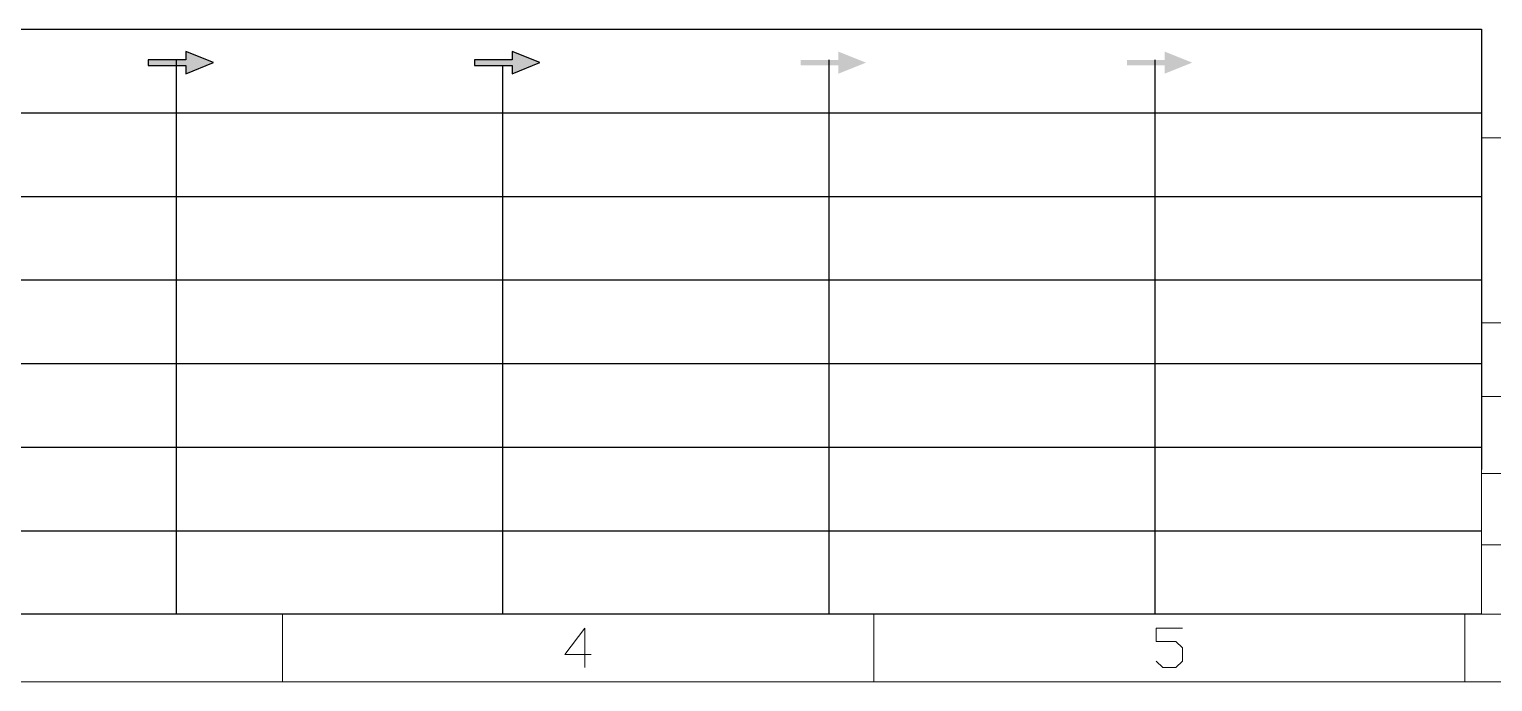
# Model space of a CAD drawing. Header units: millimetres. Extents: x 494 to 18201, y 224 to 11417.
# Drawn here: x 16728 to 17412, y 1870 to 2174 of the extents above; entities that cross this region are included whole.
import ezdxf
from ezdxf.enums import TextEntityAlignment as Align

# ---------------------------------------------------------------- set-up
doc = ezdxf.new("R2010")
doc.units = ezdxf.units.MM
doc.layers.add('DIM', color=7, linetype='Continuous')
doc.styles.add('gbenor_', font='gbenor.shx', dxfattribs={"bigfont": 'gbcbig'})
doc.styles.add('TXT', font='txt.shx', dxfattribs={"width": 0.8, "bigfont": 'ctxt.shx'})

# ---------------------------------------------------------------- blocks, each defined once
blk = doc.blocks.new('U9')
for points in [[(-1106.73, -974.4), (-1106.73, -977.47), (-1096.49, -973.37), (-1106.73, -969.28), (-1106.73, -972.35), (-1120.62, -972.35), (-1120.62, -974.4)], [(-986.23, -974.4), (-986.23, -977.47), (-976, -973.37), (-986.23, -969.28), (-986.23, -972.35), (-1000.13, -972.35), (-1000.13, -974.4)], [(-865.74, -974.4), (-865.74, -977.47), (-855.5, -973.37), (-865.74, -969.28), (-865.74, -972.35), (-879.64, -972.35), (-879.64, -974.4)], [(-745.24, -974.4), (-745.24, -977.47), (-735.01, -973.37), (-745.24, -969.28), (-745.24, -972.35), (-759.14, -972.35), (-759.14, -974.4)]]:
    blk.add_hatch(color=3).paths.add_polyline_path(points)
for p, q in [((-1679.7, -961.04), (-628.14, -961.04)), ((-628.14, -961.04), (-628.14, -1123.69)), ((-1679.7, -991.91), (-628.14, -991.91)), ((-1680.26, -1022.77), (-628.14, -1022.77)), ((-1705.22, -1053.64), (-628.14, -1053.64)), ((-1680.26, -1084.51), (-628.14, -1084.51)), ((-1680.26, -1115.37), (-628.14, -1115.37)), ((-1680.26, -1146.24), (-628.14, -1146.24))]:
    blk.add_line(p, q)
at = {"color": 254}
for p, q in [((-1110.12, -1177.07), (-1110.12, -972.35)), ((-869.13, -1177.07), (-869.13, -972.35)), ((-748.64, -1177.07), (-748.64, -972.35)), ((-989.63, -1177.07), (-989.63, -974.4)), ((-628.14, -1177.07), (-1679.7, -1177.07))]:
    blk.add_line(p, q, dxfattribs=at)
at = {"color": 254, "lineweight": 18}
for p, q in [((-628.22, -1001.15), (-24.96, -1001.15)), ((-628.14, -1069.5), (-24.96, -1069.5)), ((-24.96, -1096.62), (-628.14, -1096.62)), ((-24.96, -1125.09), (-628.14, -1125.09)), ((-24.96, -1151.45), (-628.14, -1151.45)), ((-1680.34, -1177.07), (-24.96, -1177.07)), ((-1071.01, -1202.02), (-1071.01, -1177.07)), ((-852.65, -1202.02), (-852.65, -1177.07)), ((-634.29, -1202.02), (-634.29, -1177.07)), ((-1705.29, -1202.02), (0, -1202.02))]:
    blk.add_line(p, q, dxfattribs=at)
at = {"color": 254, "linetype": 'Continuous', "lineweight": 18}
for p, q in [((-628.22, -1001.15), (-628.22, -1177.07)), ((-628.14, -1001.15), (-628.14, -1177.07))]:
    blk.add_line(p, q, dxfattribs=at)
for points in [[(-1096.49, -973.37), (-1106.73, -969.28), (-1106.73, -972.35), (-1120.62, -972.35), (-1120.62, -974.4), (-1106.73, -974.4), (-1106.73, -977.47), (-1096.49, -973.37)], [(-976, -973.37), (-986.23, -969.28), (-986.23, -972.35), (-1000.13, -972.35), (-1000.13, -974.4), (-986.23, -974.4), (-986.23, -977.47), (-976, -973.37)]]:
    blk.add_lwpolyline(points)
at = {"color": 92, "lineweight": 18}
for points in [[(-956.98, -1191.97), (-966.68, -1191.97), (-959.4, -1182.27), (-959.4, -1196.82)], [(-748.31, -1194.4), (-745.89, -1196.82), (-741.04, -1196.82), (-738.62, -1194.4), (-738.62, -1189.55), (-741.04, -1187.12), (-748.31, -1187.12), (-748.31, -1182.27), (-738.62, -1182.27)]]:
    blk.add_lwpolyline(points, dxfattribs=at)
at = {"lineweight": 18, "style": 'gbenor_'}
blk.add_attdef('文档路径', (-272.46, -941.27), '', height=11.97, dxfattribs=at)
at = {"lineweight": 20, "style": 'TXT'}
for tag, height, p in [('18-**-**', 11.02, (-447.23, -1029.37)), ('客户名称', 10.87, (-531.85, -1111.72, 0)), ('料厚:', 10.87, (-531.73, -1139.24, 0))]:
    blk.add_attdef(tag, text='', height=height, dxfattribs=at).set_placement(p, align=Align.MIDDLE)
for tag, p, height in [('88888', (-457.83, -1062.2), 10.02), ('材质:', (-565.48, -1088.8, 0), 10.87), ('核准', (-445.4, -1116.08, 0), 10.87), ('设计', (-445.79, -1142.51, 0), 10.87), ('绘图', (-446.15, -1168.95, 0), 10.87)]:
    blk.add_attdef(tag, p, '', height=height, dxfattribs=at)
for tag, p, height, width in [('3', (-199.16, -1062.58), 10.67, 0.7), ('4', (-199.16, -1089.19), 10.67, 0.7), ('核准日期', (-329.67, -1118.33, 0), 10.87, 0.68), ('设计日期', (-329.67, -1145.11, 0), 10.87, 0.68), ('1', (-187.58, -1144.16), 9.85, 0.7), ('绘图日期', (-329.78, -1170.73, 0), 10.87, 0.68), ('2', (-198.99, -1168.84), 9.85, 0.7)]:
    blk.add_attdef(tag, p, '', height=height, dxfattribs=dict(at, width=width))

msp = doc.modelspace()

# ---------------------------------------------------------------- block references
at = {"layer": 'DIM', "ltscale": 1.418068, "xscale": 1.264435379605522, "yscale": 1.26443537960024, "zscale": 1.264435379605522}
msp.add_blockref('U9', (18200.68659, 3389.58324), dxfattribs=at)

doc.saveas('drawing.dxf')
